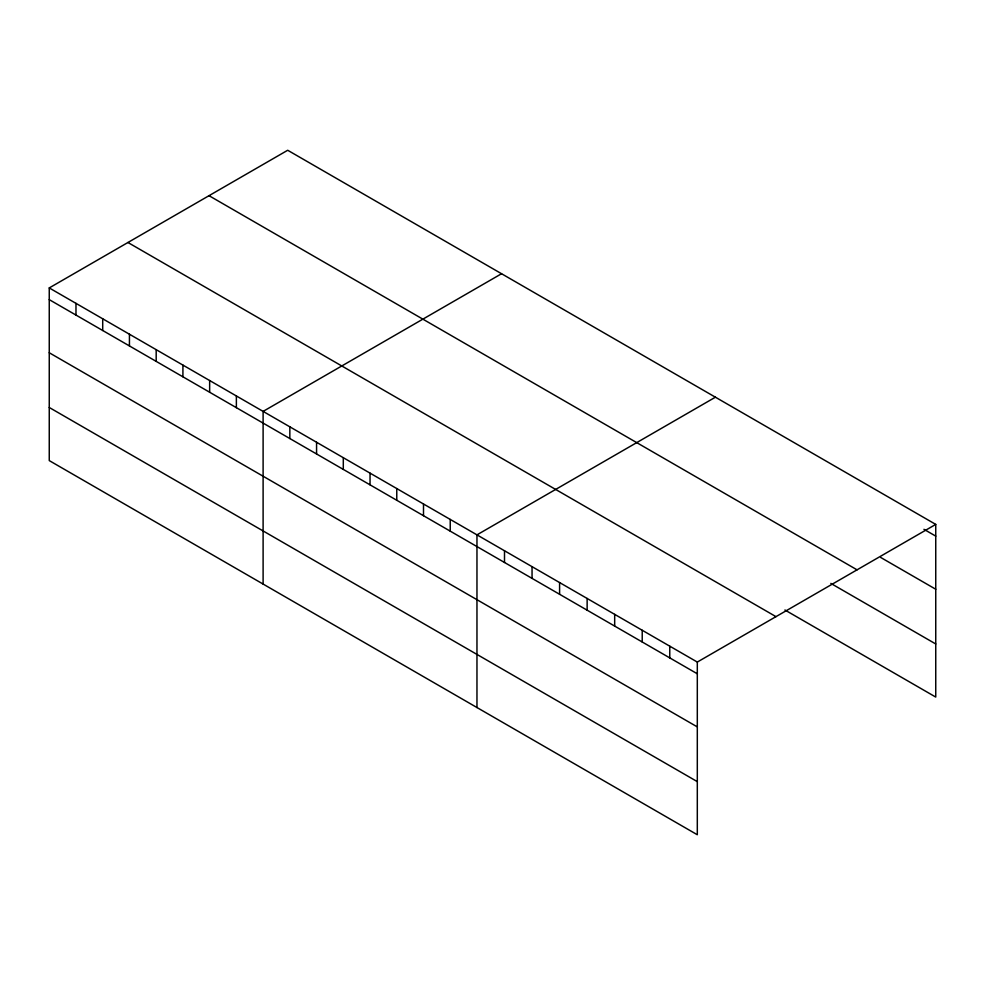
<?xml version="1.0" encoding="UTF-8"?>
<svg xmlns="http://www.w3.org/2000/svg" width="985" height="985" viewBox="0 0 985 985"><rect width="100%" height="100%" fill="white"/><g stroke="black" fill="none" stroke-linecap="round" stroke-linejoin="round"><path stroke-width="1.48" d="M697.306 726.905L697.306 662.068L49.25 287.928L49.25 460.598L697.306 834.738L697.306 726.905L49.25 352.753M784.922 609.998L935.75 697.072L935.75 524.402L287.694 150.262L49.25 287.928M501.562 273.719L263.106 411.398L263.106 584.068M715.418 397.189L476.962 534.867L476.962 707.538M697.306 662.068L935.75 524.402M923.942 529.314L935.75 536.123M880.664 557.436L935.75 589.239M209.017 195.683L857.061 569.835M830.823 583.391L935.75 643.968M127.939 242.495L775.983 616.647M49.25 299.637L697.306 673.789M49.25 407.482L697.306 781.634M669.763 646.172L669.763 657.894M642.22 630.265L642.22 641.986M614.677 614.369L614.677 626.091M587.134 598.461L587.134 610.183M559.591 582.566L559.591 594.287M532.048 566.658L532.048 578.38M504.505 550.763L504.505 562.484M450.231 519.427L450.231 531.149M423.501 504L423.501 515.709M396.77 488.56L396.77 500.281M370.04 473.132L370.04 484.842M343.297 457.693L343.297 469.414M316.567 442.265L316.567 453.974M289.836 426.825L289.836 438.547M236.375 395.958L236.375 407.679M209.645 380.53L209.645 392.239M182.915 365.09L182.915 376.812M156.184 349.663L156.184 361.372M129.441 334.223L129.441 345.944M102.711 318.795L102.711 330.504M75.98 303.355L75.98 315.077"/></g></svg>
